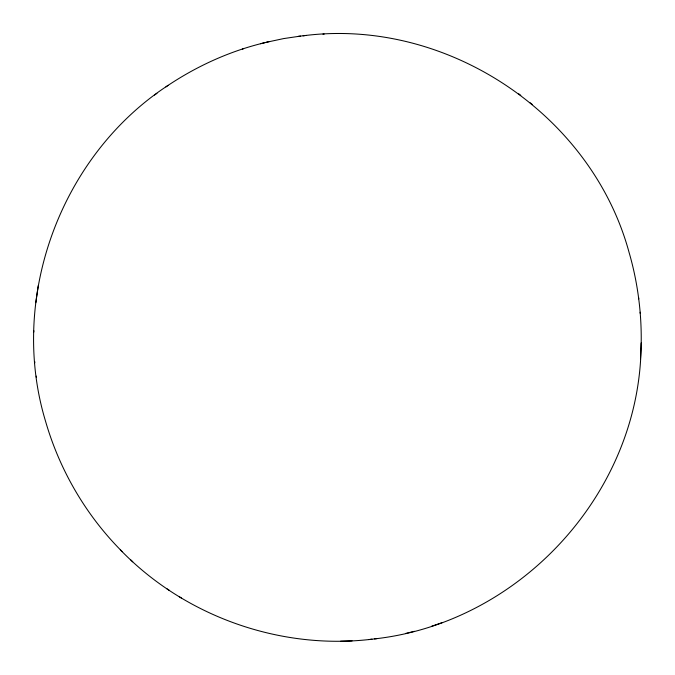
<?xml version="1.0" encoding="UTF-8"?>
<svg xmlns="http://www.w3.org/2000/svg" width="675" height="675" viewBox="0 0 675 675"><rect width="100%" height="100%" fill="white"/><g stroke="black" fill="none" stroke-linecap="round" stroke-linejoin="round"><path stroke-width="1.01" d="M122.251 551.686C86.349 515.81 59.898 470.618 45.74 421.909L45.36 420.626C8.421 297.65 60.716 155.444 168.151 85.337C197.657 65.694 230.504 50.844 265.022 42.626M374.482 638.904C520.366 622.772 640.415 492.522 641.132 344.275L641.199 342.934C641.647 313.057 637.782 283.129 629.64 254.382L629.26 253.1C591.73 113.586 445.871 17.12 303.117 35.792M640.482 358.965L641.199 342.934M33.801 332.066L33.868 330.725M38.281 285.542L35.826 302.721M154.491 95.074L156.946 93.336M165.932 86.906L168.151 85.337M242.325 49.115L243.464 48.718M431.536 626.29L442.555 622.485M266.161 42.339L283.652 38.585L300.535 36.096M260.575 43.715L269.502 41.521M414.425 631.294L405.498 633.487M371.95 639.208C280.268 650.32 184.469 616.283 120.319 549.796M298.156 36.383L306.281 35.421M368.744 639.588L376.895 638.617M322.928 34.13L324.169 34.087M340.622 641.199L352.072 640.879M179.322 596.708L181.474 598.109M167.029 588.87L169.298 590.347M518.746 93.783L520.796 95.403M530.137 102.777L532.28 104.465M130.866 559.988L132.73 561.811M638.601 297.574L638.752 298.898M640.145 312.213L640.297 313.529M34.703 361.471L34.855 362.796M36.248 376.102L36.399 377.435"/></g></svg>
